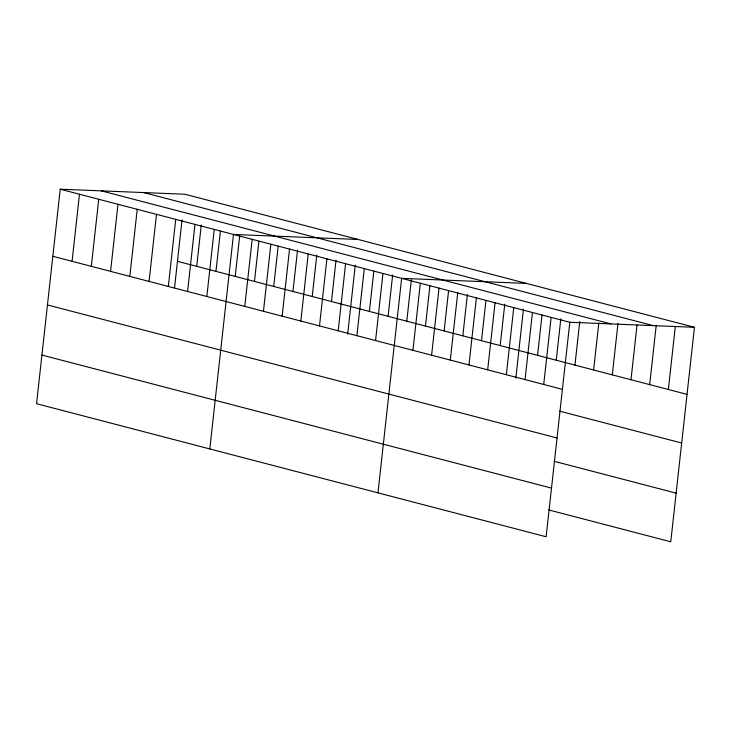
<?xml version="1.0" encoding="UTF-8"?>
<svg xmlns="http://www.w3.org/2000/svg" width="731" height="731" viewBox="0 0 731 731"><rect width="100%" height="100%" fill="white"/><g stroke="black" fill="none" stroke-linecap="round" stroke-linejoin="round"><path stroke-width="1.1" d="M60.234 189.21L36.55 403.704L546.13 536.764L569.814 322.27L60.234 189.21L184.87 194.236L694.45 327.296L670.766 541.79L548.771 509.936M72.077 261.314L79.478 194.236M91.329 266.34L98.731 199.261M110.573 271.365L117.983 204.287M129.826 276.391L137.236 209.313M149.078 281.417L156.489 214.338M168.331 286.442L175.732 219.364M174.535 287.85L182.028 219.949M187.584 291.477L194.985 224.39M196.712 266.349L201.281 224.984M206.827 296.503L214.238 229.424M215.965 271.375L220.406 231.124M209.806 448.944L233.491 234.45L358.126 239.476M235.218 276.4L239.658 236.15M244.766 306.408L252.177 239.329M254.47 281.426L258.911 241.175M263.452 311.287L270.854 244.209M273.714 286.451L278.164 246.201M282.139 316.167L289.54 249.088M292.967 291.477L297.535 250.112M300.825 321.037L308.226 253.959M312.219 296.503L316.788 255.137M319.502 325.916L326.912 258.838M331.472 301.528L336.041 260.163M338.188 330.796L345.599 263.717M347.673 334.195L355.284 265.198M356.874 335.675L364.285 268.597M369.402 311.433L373.852 271.192M375.56 340.555L382.962 273.476M388.088 316.313L392.657 274.947M377.973 492.849L401.648 278.356L526.293 283.39M406.774 321.192L411.343 279.827M412.933 350.313L420.334 283.235M425.46 326.072L429.901 285.83M431.61 355.193L439.02 288.115M444.146 330.951L448.587 290.71M450.296 360.072L457.707 292.994M462.833 335.831L467.392 294.465M468.982 364.952L476.393 297.873M481.51 340.71L485.96 300.459M487.668 369.831L495.07 302.753M500.196 345.589L504.765 304.224M506.355 374.711L513.756 307.632M515.83 378.11L523.451 309.103M525.041 379.59L532.442 312.512M537.568 355.348L542.009 315.098M543.718 384.469L551.128 317.391M556.254 360.228L560.814 318.862M574.941 365.107L579.747 321.503M593.618 369.987L598.808 323.029M612.304 374.866L617.987 323.431M630.99 379.736L637.039 324.957M649.676 384.616L656.219 325.368M668.362 389.495L675.27 326.894M569.814 322.27L694.45 327.296M143.742 192.582L653.322 325.642M101.362 190.864L610.942 323.924M177.459 261.314L687.049 394.375M52.824 256.289L562.404 389.349M559.672 411.169L681.676 443.023M47.451 304.937L557.04 437.988M554.144 461.288L676.138 493.142M41.923 355.056L551.503 488.116"/></g></svg>
